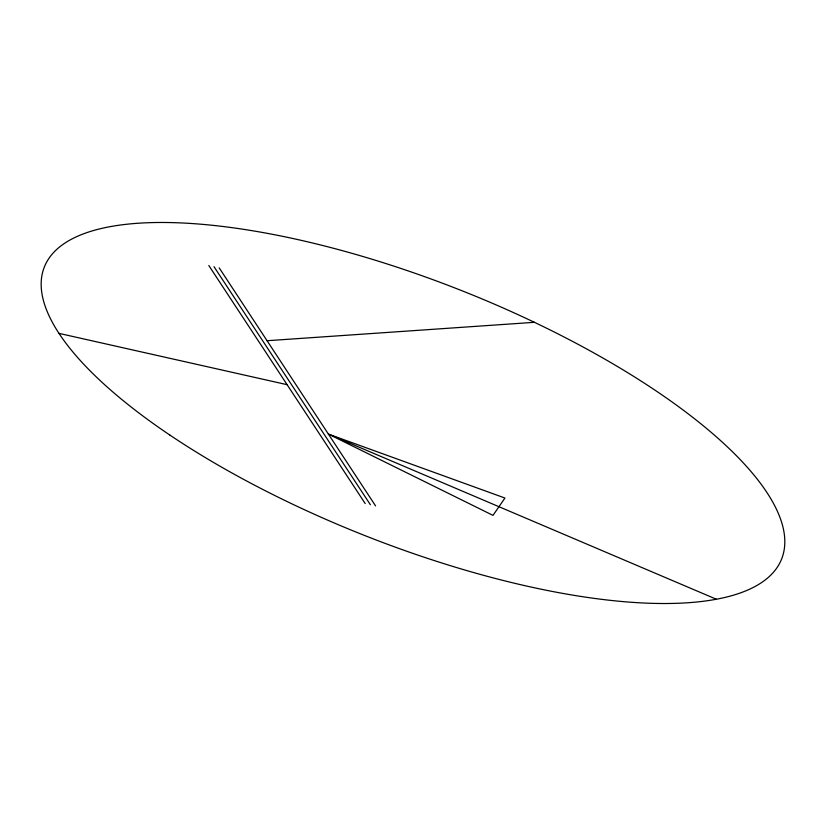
<?xml version="1.0" encoding="UTF-8"?>
<svg xmlns="http://www.w3.org/2000/svg" width="826" height="826" viewBox="0 0 826 826"><rect width="100%" height="100%" fill="white"/><g stroke="black" fill="none" stroke-linecap="round" stroke-linejoin="round"><path stroke-width="1.24" d="M267.056 340.725L534.432 322.316M58.997 333.374L287.097 384.679M328.407 434.104L504.944 498.037L492.998 515.372L328.407 434.104L716.369 599.242M219.189 267.851L375.572 505.894M213.996 266.684L370.389 504.727M208.813 265.518L365.206 503.561M169.908 435.095A396.49 131.695 21.6 0 0 778.195 565.831A396.49 131.695 21.6 0 0 290.897 238.074A396.49 131.695 21.6 0 0 169.908 435.095"/></g></svg>
